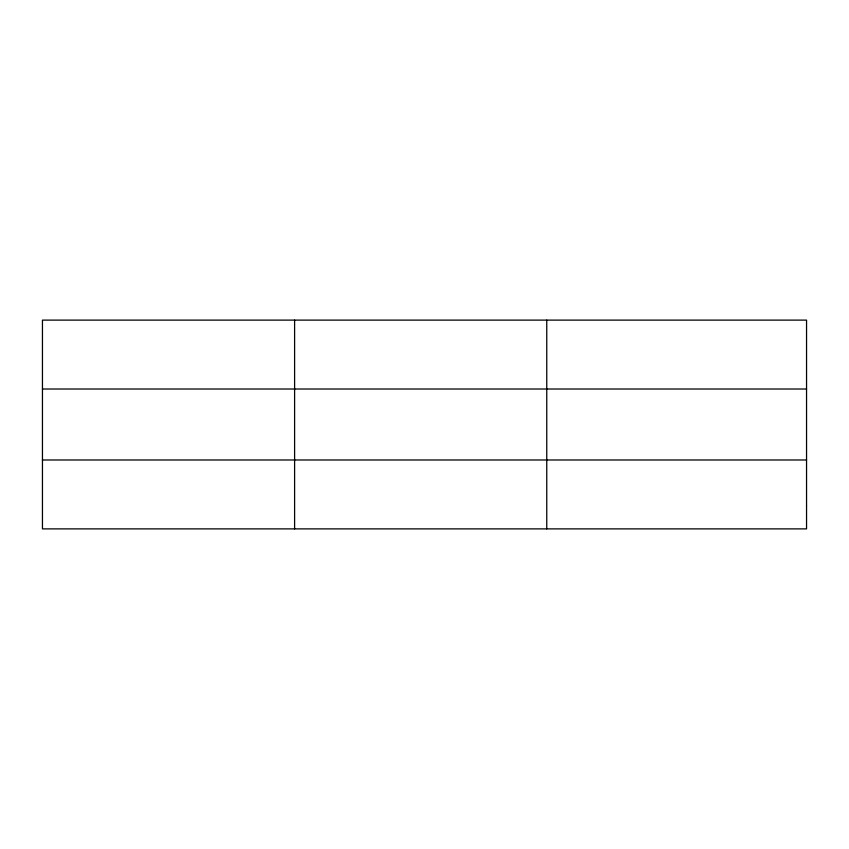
<?xml version="1.0" encoding="UTF-8"?>
<svg xmlns="http://www.w3.org/2000/svg" width="849" height="849" viewBox="0 0 849 849"><rect width="100%" height="100%" fill="white"/><g stroke="black" fill="none" stroke-linecap="round" stroke-linejoin="round"><path stroke-width="1.27" d="M294.603 320.115L294.603 528.885M546.756 320.115L546.756 528.885M42.45 389.012L806.55 389.012M42.45 459.988L806.55 459.988M806.55 505.919L806.55 528.885L42.45 528.885L42.45 320.115L806.55 320.115L806.55 505.919"/></g></svg>
